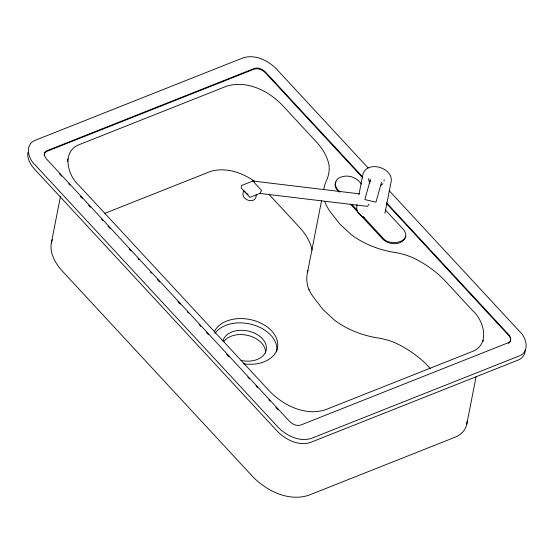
<?xml version="1.0" encoding="UTF-8"?>
<svg xmlns="http://www.w3.org/2000/svg" width="554" height="554" viewBox="0 0 554 554"><rect width="100%" height="100%" fill="white"/><g stroke="black" fill="none" stroke-linecap="round" stroke-linejoin="round"><path stroke-width="0.83" d="M27.929 152.364C26.869 158.617 30.38 164.559 34.431 169.018L277.416 431.337C285.677 439.828 298.523 446.219 310.441 442.452L518.219 360.045C522.27 358.563 525.22 354.588 525.164 350.232M44.341 153.416L44.514 155.736L46.529 159.019L289.52 421.345C292.304 424.205 296.646 426.351 300.663 425.077L508.461 342.663C512.09 341.306 510.878 336.5 508.551 334.471L386.47 202.674M60.49 196.289L51.328 242.984C49.548 253.497 55.442 263.489 62.249 270.996L252.776 476.682C266.709 491.003 288.392 501.716 308.474 495.359L455.395 437.085C460.997 434.918 465.602 430.133 466.787 424.142L476.115 376.595M466.787 424.142L467.084 421.213M405.736 236.059C403.624 245.685 388.943 245.464 383.043 239.37L350.377 204.101M67.318 161.484L67.817 158.936M243.995 190.673C238.393 199.807 256.779 205.707 256.218 194.551M307.449 272.575L321.611 200.409M356.977 204.571L356.679 208.92M358.95 194.516L363.057 173.568C368.091 160.584 391.893 167.412 391.346 180.652L384.933 213.338M482.943 341.79L483.275 340.087M368.943 178.395L368.625 179.78L369.67 183M369.615 183.194L370.391 179.731L364.837 199.578L375.965 202.141L381.519 182.301M383.936 181.123L384.247 179.738M51.328 242.984L52.374 239.612M335.932 181.899C333.39 185.555 336.541 189.69 339.297 192.141M44.417 153.423L46.488 151.505L254.286 69.091C258.303 67.817 262.638 69.963 265.428 72.823L362.856 178.007M259.84 193.429L261.606 190.493L252.839 181.033L241.606 185.486L241.135 187.903L249.902 197.369L259.84 193.429L367.551 206.372L368.881 204.17M509.59 342.559C511.771 340.412 510.234 336.998 508.42 335.149L386.339 203.353M380.799 185.562L382.932 183.672M508.33 343.341L509.015 343.002M104.464 213.491L209.641 171.775C224.959 166.546 241.779 172.543 254.598 181.269M245.519 192.633L248.15 194.419M252.839 181.033L359.705 193.872M364.317 217.833L362.212 216.545A16.565 11.343 11.1 0 1 357.669 211.649L356.908 209.828M368.085 167.897L276.522 69.049C268.164 60.455 255.159 54.029 243.109 57.845L35.304 140.266C24.424 144.331 28.053 158.749 35.027 164.836L278.025 427.162C286.376 435.756 299.389 442.182 311.438 438.366L519.236 355.945C530.116 351.88 526.494 337.455 519.52 331.375L389.22 190.708M362.406 176.691L265.56 72.145C262.776 69.278 258.434 67.138 254.418 68.412L46.619 150.827L44.549 152.738L44.188 155.605M361.443 184.15C357.046 177.481 348.314 174.254 340.779 177.176C333.446 179.233 334.173 188.367 340.08 191.76M385.355 209.966L404.025 230.118C412.391 242.569 389.24 246.336 383.243 238.358L362.828 216.316M351.686 204.287L357.579 210.652M268.829 194.219L299.7 227.549A72.221 49.438 11.1 0 1 312.151 250.055M430.236 368.472L428.491 366.589A97.871 66.999 11.1 0 0 399.607 344.99A49.528 33.905 11.1 0 0 377.122 337.843A73.218 50.123 11.1 0 1 334.595 320.254L323.058 309.603L313.675 297.498A60.995 41.751 11.1 0 1 309.125 289.874L308.045 287.256A59.465 40.705 11.1 0 1 307.976 270.56M59.306 173.637L61.653 176.172M68.696 183.776L69.873 185.043M80.434 196.448L82.193 198.346M88.654 205.319L90.413 207.217M101.562 219.259L102.739 220.527M108.023 226.233L110.371 228.767M129.151 249.044L130.91 250.941M137.953 258.545L139.13 259.812M150.279 271.855L151.457 273.122M157.322 279.458L159.67 281.993M177.869 301.632L180.216 304.167M187.259 311.77L188.436 313.038M198.997 324.443L200.756 326.348M206.628 332.684L208.387 334.581M226.586 354.228L228.934 356.762M247.714 377.039L249.473 378.936M255.934 385.909L257.693 387.807M268.842 399.849L270.02 401.117M275.885 407.453L278.233 409.988M244.743 191.476L245.574 192.612M309.097 289.79L308.917 289.361M324.824 201.739L325.904 204.357A60.995 41.751 11.1 0 0 330.454 211.981L339.831 224.086L351.375 234.737A73.218 50.123 11.1 0 0 393.901 252.326A49.528 33.905 11.1 0 1 416.386 259.473A97.871 66.999 11.1 0 1 445.271 281.072L472.638 310.621C484.265 320.752 490.304 344.789 472.174 351.568L325.253 409.835C305.171 416.199 283.489 405.486 269.556 391.166L79.028 185.479C67.408 175.341 61.362 151.304 79.492 144.532L226.413 86.258C246.495 79.894 268.178 90.607 282.111 104.928L316.479 142.032A72.221 49.438 11.1 0 1 329.09 165.293A65.012 44.507 11.1 0 1 326.258 181.13A59.465 40.705 11.1 0 0 323.855 189.101M222.957 340.98A22.105 15.131 11.1 0 1 248.144 331.022A22.105 15.131 11.1 0 1 266.128 350.433A22.105 15.131 11.1 0 1 240.983 360.439M223.788 341.631A22.105 15.131 11.1 0 1 249.009 335.731A22.105 15.131 11.1 0 1 265.539 353.196M214.239 332.04A32.714 22.389 11.1 0 1 251.973 319.97A32.714 22.389 11.1 0 1 277.485 347.704A32.714 22.389 11.1 0 1 243.455 363.812M215.07 333.328A32.714 22.389 11.1 0 1 253.427 324.886A32.714 22.389 11.1 0 1 276.661 351.915"/></g></svg>
